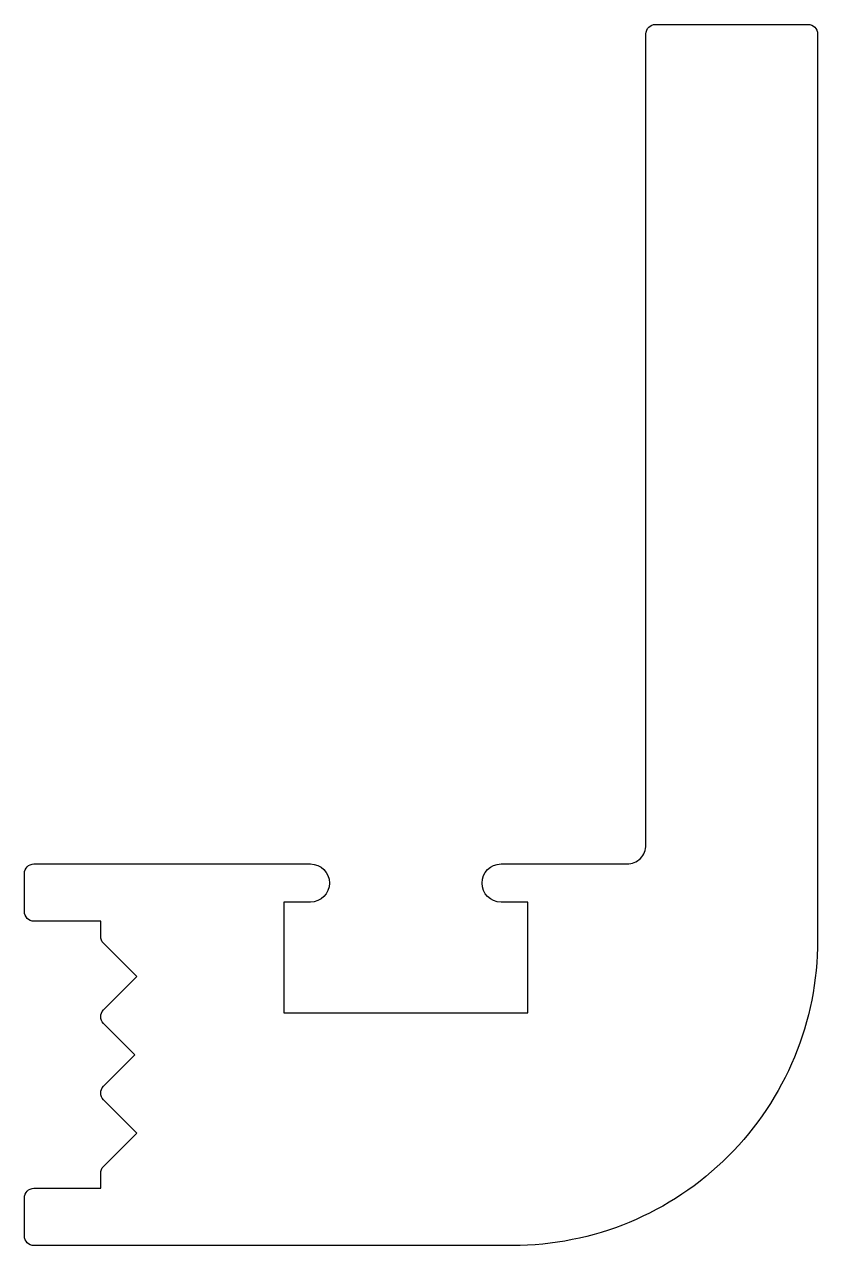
# Model space of a CAD drawing. Extents: x 555 to 575.8, y 71.4 to 103.4.
import ezdxf

# ---------------------------------------------------------------- set-up
doc = ezdxf.new("R2010")
doc.units = 0
doc.layers.get('0').update_dxf_attribs({"linetype": 'CONTINUOUS'})

msp = doc.modelspace()

# ---------------------------------------------------------------- linework, layer by layer
msp.add_lwpolyline([(571.569, 103.42), (575.569, 103.42, -0.414214), (575.819, 103.17), (575.819, 79.42, -0.414214), (567.819, 71.42), (555.269, 71.42, -0.414214), (555.019, 71.67), (555.019, 72.67, -0.414214), (555.269, 72.92), (557.019, 72.92), (557.019, 73.314, -0.198912), (557.092, 73.491), (557.967, 74.366), (557.092, 75.241, -0.414214), (557.092, 75.594), (557.915, 76.417), (557.092, 77.241, -0.414214), (557.092, 77.594), (557.967, 78.469), (557.092, 79.344, -0.198912), (557.019, 79.521), (557.019, 79.92), (555.269, 79.92, -0.414214), (555.019, 80.17), (555.019, 81.17, -0.414214), (555.269, 81.42), (562.519, 81.42, -1), (562.519, 80.42), (561.819, 80.42), (561.819, 77.52), (568.219, 77.52), (568.219, 80.42), (567.519, 80.42, -1), (567.519, 81.42), (570.819, 81.42, 0.414214), (571.319, 81.92), (571.319, 103.17, -0.414214)], format="xyb", close=True)

doc.saveas('drawing.dxf')
